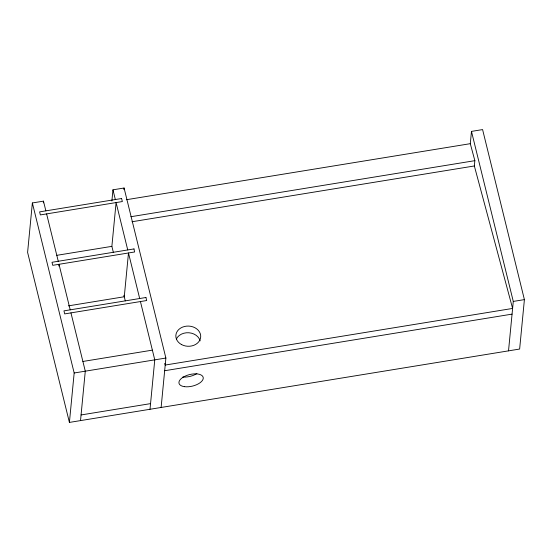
<?xml version="1.0" encoding="UTF-8"?>
<svg xmlns="http://www.w3.org/2000/svg" width="552" height="552" viewBox="0 0 552 552"><rect width="100%" height="100%" fill="white"/><g stroke="black" fill="none" stroke-linecap="round" stroke-linejoin="round"><path stroke-width="0.83" d="M45.864 210.864L43.477 201.149L32.361 202.957L27.6 252.381L69.407 422.411L519.639 349.043L524.4 299.619L482.593 129.589L471.477 131.397L470.29 143.679L474.858 160.666L474.347 165.966L512.608 308.437L165.207 365.051L164.758 363.395M43.311 202.86L43.477 201.149M58.836 266.016L59.002 264.298L70.201 309.844M69.407 422.411L74.168 372.986L32.361 202.957M80.523 420.603L85.284 371.179L70.953 312.88M111.883 200.983L112.953 189.826L124.076 188.011L165.883 358.041L161.122 407.466M113.305 252.167L111.877 246.351L116.092 202.577L127.74 249.939M123.917 189.647L124.076 188.011M150.006 409.28L154.767 359.856L140.429 301.558M508.523 350.851L513.284 301.426L471.477 131.397M126.291 199.734L470.29 143.679M130.852 216.729L474.858 160.666M132.038 221.745L474.347 165.966M56.801 255.328L111.877 246.351M68.344 305.87L124.269 296.755L128.485 252.975L139.684 298.522M82.897 361.463L152.373 350.14M74.168 372.986L165.883 358.041M513.284 301.426L524.4 299.619M164.662 370.73L512.063 314.123M81.068 414.952L150.551 403.629M112.953 189.826L115.347 199.541M123.896 295.237L125.29 300.895M46.609 213.9L58.257 261.262M176.392 338.969A12.448 10.102 2.5 0 1 188.963 332.766A12.448 10.102 2.5 0 1 200.141 340.839M196.878 373.58A12.448 5.941 -13.8 0 1 182.788 377.03M121.599 198.52L39.613 211.878L40.358 214.921L122.344 201.556L121.599 198.52M133.991 248.924L52.005 262.283L52.75 265.319L134.598 251.981L133.991 248.924M145.935 297.5L63.949 310.866L64.694 313.902L146.68 300.536L145.935 297.5M181.553 344.579A12.448 10.102 2.5 0 0 200.707 336.823A12.448 10.102 2.5 0 0 182.553 327.115A12.448 10.102 2.5 0 0 181.553 344.579M184.499 386.669A12.448 5.941 -13.8 0 0 203.253 378.341A12.448 5.941 -13.8 0 0 185.527 375.967A12.448 5.941 -13.8 0 0 184.499 386.669"/></g></svg>
